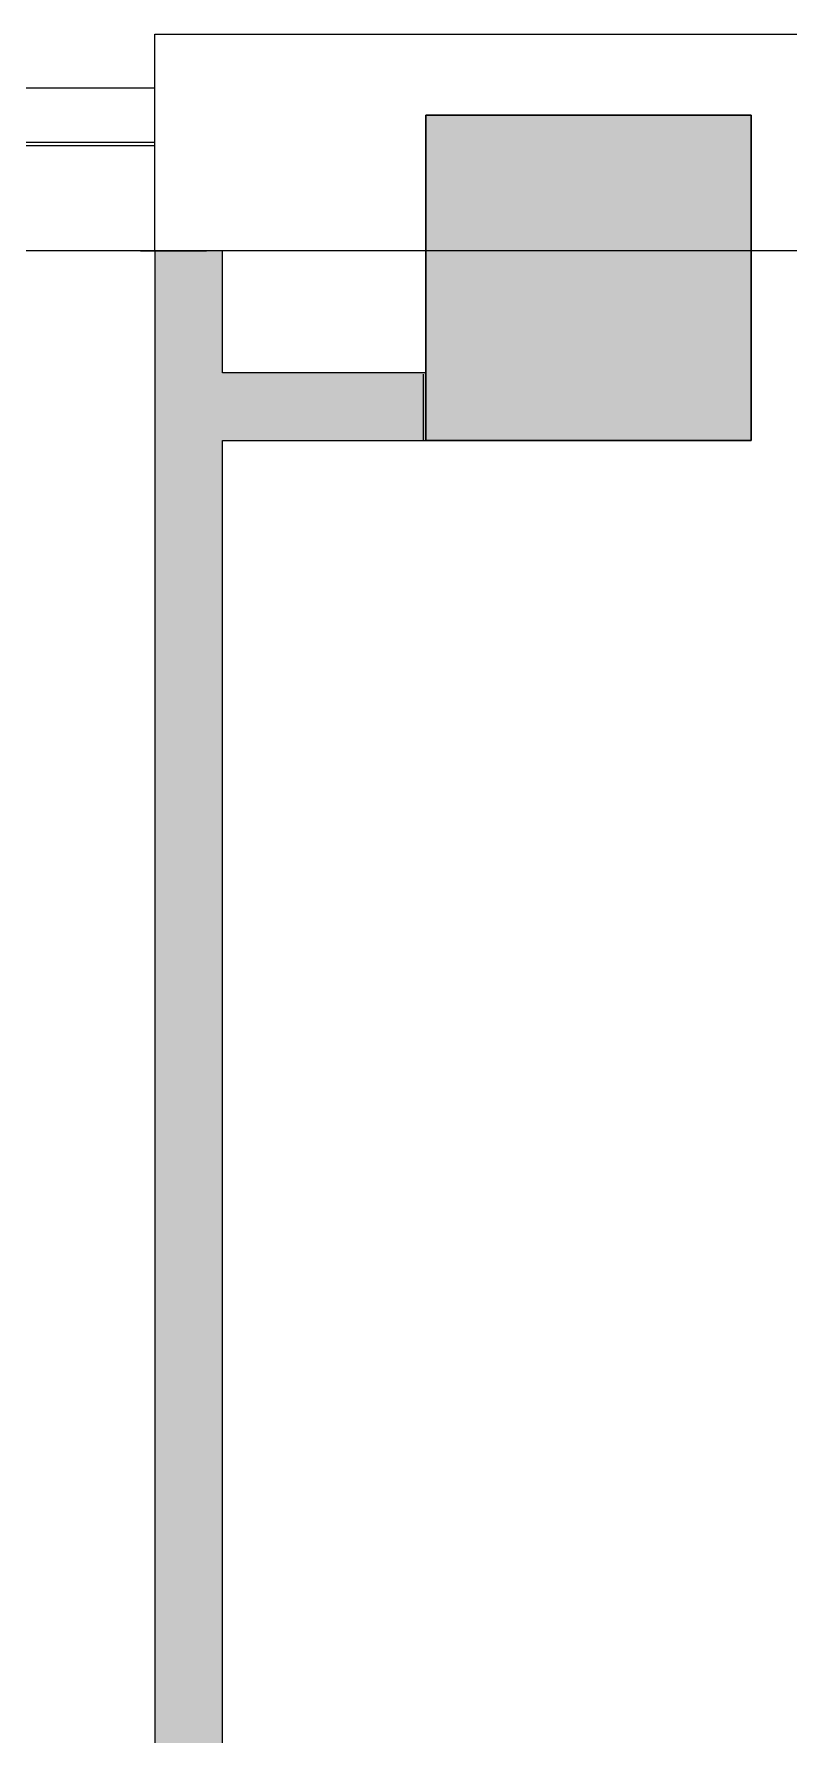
# Model space of a CAD drawing. Header units: inches. Extents: x 0 to 2535, y 0 to 2052.
# Drawn here: x 1730.1 to 1785.8, y 1925.9 to 2051.5 of the extents above; entities that cross this region are included whole.
import ezdxf

# ---------------------------------------------------------------- set-up
doc = ezdxf.new("R2010")
doc.units = ezdxf.units.IN
doc.header["$MEASUREMENT"] = 0
for name, color, linetype, lineweight in [('_700_INTERIORS', 7, 'Continuous', 9), ('A-DETL', 90, 'Continuous', 9), ('A-WALL-PATT', 111, 'Continuous', 13), ('B-CL', 7, 'Continuous', 9), ('CORE', 7, 'Continuous', 9), ('I-WALL', 2, 'Continuous', 13), ('S-COLS', 52, 'Continuous', 13), ('Victor Bldg - 7th Floor_LINK_dwg', 8, 'Continuous', 9), ('WINDOWS', 7, 'Continuous', 9)]:
    doc.layers.add(name, color=color, linetype=linetype, lineweight=lineweight)

# ---------------------------------------------------------------- blocks, each defined once
blk = doc.blocks.new('Concrete-Rectangular-Column - 24_ x 24_-6972613-Level 07  POWER _ SIGNAL')
at = {"layer": 'S-COLS', "lineweight": 9}
blk.add_hatch(color=7, dxfattribs=at).paths.add_polyline_path([(12, -12), (12, 12), (-12, 12), (-12, -12)], flags=0)
at = {"layer": 'S-COLS', "color": 8, "lineweight": 20}
for p, q in [((12, 12), (-12, 12)), ((-12, 12), (-12, -12)), ((12, -12), (12, 12)), ((-12, -12), (12, -12))]:
    blk.add_line(p, q, dxfattribs=at)
blk = doc.blocks.new('Victor Bldg - 7th Floor_LINK_dwg-6972240-Level 07  POWER _ SIGNAL')
at = {"layer": '_700_INTERIORS'}
blk.add_line((1737.94, 2035.5), (1742.81, 2035.5), dxfattribs=at)
at = {"layer": '_700_INTERIORS', "flags": 128}
blk.add_lwpolyline([(1758.81, 2026.38), (1758.81, 2023.94), (1758.81, 2021.5)], dxfattribs=at)
at = {"layer": 'B-CL'}
blk.add_line((1783, 2021.5), (1759, 2021.5), dxfattribs=at)
at = {"layer": 'CORE', "flags": 128}
for points in [[(1759, 2035.5), (1739, 2035.5), (1739, 2051.5), (1803, 2051.5), (1803, 2035.5), (1783, 2035.5)], [(1759, 2021.5), (1759, 2045.5), (1783, 2045.5), (1783, 2021.5)]]:
    blk.add_lwpolyline(points, dxfattribs=at)
at = {"layer": 'WINDOWS'}
for p, q in [((1739, 2047.5), (1623, 2047.5)), ((1739, 2043.5), (1684, 2043.5)), ((1739, 2043.25), (1684, 2043.25)), ((1739, 2035.5), (1623, 2035.5))]:
    blk.add_line(p, q, dxfattribs=at)

msp = doc.modelspace()

# ---------------------------------------------------------------- hatches: boundary and pattern name
at = {"layer": 'A-WALL-PATT', "lineweight": 9}
for points in [[(1744, 1829.31), (1744, 2035.5), (1739, 2035.5), (1739, 1829.31), (1742.88, 1829.31)], [(1759, 2021.5), (1759, 2026.5), (1744, 2026.5), (1744, 2021.5)]]:
    msp.add_hatch(color=7, dxfattribs=at).paths.add_polyline_path(points, flags=0)

# ---------------------------------------------------------------- linework, layer by layer
at = {"layer": 'A-DETL'}
msp.add_line((2497, 2035.5), (1324, 2035.5), dxfattribs=at)
at = {"layer": 'I-WALL', "color": 8, "lineweight": 20}
for p, q in [((1739, 2035.5), (1739, 1829.31)), ((1744, 2035.5), (1739, 2035.5)), ((1744, 2026.5), (1744, 2035.5)), ((1759, 2026.5), (1744, 2026.5)), ((1744, 1829.31), (1744, 2021.5)), ((1744, 2021.5), (1759, 2021.5))]:
    msp.add_line(p, q, dxfattribs=at)

# ---------------------------------------------------------------- block references
at = {"layer": 'S-COLS', "lineweight": 9}
msp.add_blockref('Concrete-Rectangular-Column - 24_ x 24_-6972613-Level 07  POWER _ SIGNAL', (1771, 2033.5), dxfattribs=at)
at = {"layer": 'Victor Bldg - 7th Floor_LINK_dwg', "color": 7}
msp.add_blockref('Victor Bldg - 7th Floor_LINK_dwg-6972240-Level 07  POWER _ SIGNAL', (0, 0), dxfattribs=at)

doc.saveas('drawing.dxf')
